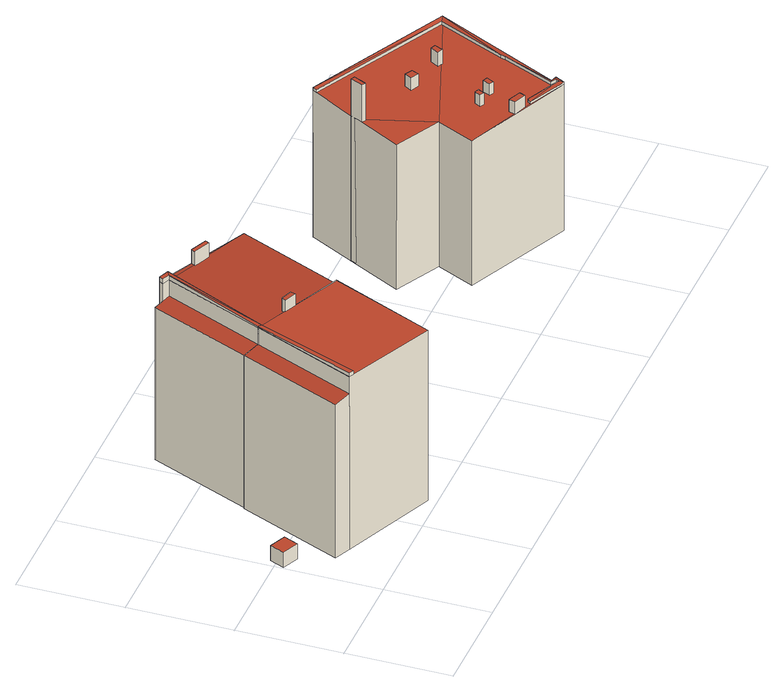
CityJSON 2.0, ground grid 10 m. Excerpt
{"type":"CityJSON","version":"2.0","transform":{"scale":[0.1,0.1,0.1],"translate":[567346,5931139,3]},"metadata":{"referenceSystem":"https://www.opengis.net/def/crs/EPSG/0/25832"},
"CityObjects":{
"building1":{"type":"Building","attributes":{"Grundfläche 2D":"2.720800","Grundhöhe NN":"3.726"},"geometry":[{"type":"Solid","lod":"3","boundaries":[[[[0,1,2,3]],[[4,5,3,2]],[[5,6,0,3]],[[6,7,1,0]],[[7,4,2,1]],[[7,6,5,4]]]],"semantics":{"surfaces":[{"type":"RoofSurface"},{"type":"WallSurface"},{"type":"GroundSurface"}],"values":[[0,1,1,1,1,2]]}}]},
"building2":{"type":"Building","attributes":{"Grundfläche 2D":"124.821975","Grundhöhe NN":"3.757"},"children":["building2-1"],"geometry":[{"type":"Solid","lod":"3","boundaries":[[[[8,9,10,11]],[[9,12,13,14,10]],[[15,16,17,18]],[[18,17,19,20]],[[15,18,20,21]],[[16,15,21,22]],[[9,8,16,22,23,12]],[[13,12,23,24]],[[19,17,11,10,14,13,24,25]],[[11,17,16,8]],[[25,24,23,22,21,20,19]]]],"semantics":{"surfaces":[{"type":"RoofSurface"},{"type":"WallSurface"},{"type":"GroundSurface"}],"values":[[0,0,0,1,1,1,1,1,1,1,2]]}}]},
"building2-1":{"type":"BuildingInstallation","parents":["building2"],"geometry":[{"type":"MultiSurface","lod":"3","boundaries":[[[26,27,28,29]],[[29,28,8,9]],[[26,29,9,10]],[[27,26,10,11]],[[28,27,11,8]]],"semantics":{"surfaces":[{"type":"RoofSurface"},{"type":"WallSurface"}],"values":[0,1,1,1,1]}}]},
"building3":{"type":"Building","attributes":{"Grundfläche 2D":"127.091911","Grundhöhe NN":"3.929"},"children":["building3-1","building3-2","building3-3"],"geometry":[{"type":"Solid","lod":"3","boundaries":[[[[30,31,32,33,34,35,36,37,38,39]],[[31,30,39,38,40,32]],[[41,32,40]],[[42,43,44,18,17]],[[36,35,34,33,17,45,46,37]],[[38,37,46,47]],[[40,38,47,48]],[[43,41,40,48,49]],[[41,43,42,32]],[[32,42,17,33]],[[49,50,44,43]],[[18,44,50,51]],[[17,18,51,45]],[[50,49,48,47,46,45,51]]]],"semantics":{"surfaces":[{"type":"RoofSurface"},{"type":"WallSurface"},{"type":"GroundSurface"}],"values":[[0,0,0,0,1,1,1,1,1,1,1,1,1,2]]}}]},
"building3-1":{"type":"BuildingInstallation","parents":["building3"],"geometry":[{"type":"MultiSurface","lod":"3","boundaries":[[[52,53,54,55]],[[55,54,35,36]],[[52,55,36,56]],[[53,52,56,57]],[[54,53,57,35]]],"semantics":{"surfaces":[{"type":"RoofSurface"},{"type":"WallSurface"}],"values":[0,1,1,1,1]}}]},
"building3-2":{"type":"BuildingInstallation","parents":["building3"],"geometry":[{"type":"MultiSurface","lod":"3","boundaries":[[[26,58,27]],[[59,58,26]],[[59,60,61,58]],[[33,34,26,27]],[[31,62,59,26,34]],[[62,40,60,59]],[[40,41,61,60]],[[41,32,58,61]],[[27,58,32,33]]],"semantics":{"surfaces":[{"type":"RoofSurface"},{"type":"WallSurface"}],"values":[0,0,0,1,1,1,1,1,1]}}]},
"building3-3":{"type":"BuildingInstallation","parents":["building3"],"geometry":[{"type":"MultiSurface","lod":"3","boundaries":[[[63,64,65,66,67,68]],[[69,66,65,64,70,30]],[[67,66,69,71]],[[72,63,68,67,71,39]],[[64,63,72,70]]],"semantics":{"surfaces":[{"type":"RoofSurface"},{"type":"WallSurface"}],"values":[0,1,1,1,1]}}]},
"building4":{"type":"Building","attributes":{"Grundfläche 2D":"205.284999","Grundhöhe NN":"4.256"},"children":["building4-1","building4-2","building4-3","building4-4","building4-5","building4-6"],"geometry":[{"type":"Solid","lod":"3","boundaries":[[[[73,74,75,76,77]],[[76,78,77]],[[79,80,75,74]],[[81,82,83,84]],[[83,85,84]],[[84,85,80,79]],[[86,87,81]],[[81,87,88,82]],[[89,87,86]],[[90,91,92,93,94,95,96,97,98]],[[92,93,92,91]],[[91,99,93,92]],[[100,101,102,103,104,105,106,96,95,94,93,107,108]],[[107,109,108]],[[102,101,110,111]],[[108,109,112,74,73,77]],[[102,111,80,85,103]],[[112,113,79,74]],[[113,114,84,79]],[[114,115,81,84]],[[115,116,86,81]],[[116,98,89,86]],[[87,89,98,97]],[[82,88,87,97,96,106]],[[106,105,83,82]],[[104,103,85,83,105]],[[111,110,75,80]],[[78,76,75,110,101,100]],[[100,108,77,78]],[[117,118,99,91,90,98,116,119,120]],[[93,99,118,121]],[[107,93,121,122]],[[123,112,109,107,122,124]],[[113,112,123,125]],[[114,113,125,126]],[[115,114,126,127]],[[116,115,127,119]],[[118,117,120,119,127,126,125,123,124,122,121]]]],"semantics":{"surfaces":[{"type":"RoofSurface"},{"type":"WallSurface"},{"type":"GroundSurface"}],"values":[[0,0,0,0,0,0,0,0,0,0,0,0,0,0,0,1,1,1,1,1,1,1,1,1,1,1,1,1,1,1,1,1,1,1,1,1,1,2]]}}]},
"building4-1":{"type":"BuildingInstallation","parents":["building4"],"geometry":[{"type":"MultiSurface","lod":"3","boundaries":[[[128,129,130,131]],[[131,130,132,133]],[[128,131,133,134]],[[129,128,134,135]],[[130,129,135,132]]],"semantics":{"surfaces":[{"type":"RoofSurface"},{"type":"WallSurface"}],"values":[0,1,1,1,1]}}]},
"building4-2":{"type":"BuildingInstallation","parents":["building4"],"geometry":[{"type":"MultiSurface","lod":"3","boundaries":[[[136,137,138,139]],[[139,138,140,141]],[[136,139,141,142]],[[137,136,142,143]],[[138,137,143,140]]],"semantics":{"surfaces":[{"type":"RoofSurface"},{"type":"WallSurface"}],"values":[0,1,1,1,1]}}]},
"building4-3":{"type":"BuildingInstallation","parents":["building4"],"geometry":[{"type":"MultiSurface","lod":"3","boundaries":[[[144,145,146,147]],[[147,146,148,149]],[[144,147,149,150]],[[145,144,150,151]],[[146,145,151,148]]],"semantics":{"surfaces":[{"type":"RoofSurface"},{"type":"WallSurface"}],"values":[0,1,1,1,1]}}]},
"building4-4":{"type":"BuildingInstallation","parents":["building4"],"geometry":[{"type":"MultiSurface","lod":"3","boundaries":[[[152,153,154,155]],[[94,156,153,152,157]],[[158,154,153,156,95]],[[158,159,155,154]],[[159,157,152,155]]],"semantics":{"surfaces":[{"type":"RoofSurface"},{"type":"WallSurface"}],"values":[0,1,1,1,1]}}]},
"building4-5":{"type":"BuildingInstallation","parents":["building4"],"geometry":[{"type":"MultiSurface","lod":"3","boundaries":[[[160,161,162,163,164,165]],[[166,167,168,163,162,161]],[[168,169,170,165,164,163]],[[170,171,160,165]],[[166,161,160,171]]],"semantics":{"surfaces":[{"type":"RoofSurface"},{"type":"WallSurface"}],"values":[0,1,1,1,1]}}]},
"building4-6":{"type":"BuildingInstallation","parents":["building4"],"geometry":[{"type":"MultiSurface","lod":"3","boundaries":[[[172,173,174,175,176,177]],[[178,179,174,173]],[[179,92,180,176,175,174]],[[180,90,181,177,176]],[[178,173,172,177,181,182,91]]],"semantics":{"surfaces":[{"type":"RoofSurface"},{"type":"WallSurface"}],"values":[0,1,1,1,1]}}]},
"building5":{"type":"Building","attributes":{"Grundfläche 2D":"1.581814","Grundhöhe NN":"4.472"},"geometry":[{"type":"Solid","lod":"3","boundaries":[[[[183,184,185,186]],[[187,188,186,185]],[[188,189,183,186]],[[189,190,184,183]],[[190,187,185,184]],[[190,189,188,187]]]],"semantics":{"surfaces":[{"type":"RoofSurface"},{"type":"WallSurface"},{"type":"GroundSurface"}],"values":[[0,1,1,1,1,2]]}}]},
"building6":{"type":"Building","attributes":{"Grundfläche 2D":"1.137822","Grundhöhe NN":"4.439"},"geometry":[{"type":"Solid","lod":"3","boundaries":[[[[191,192,193,194]],[[195,196,194,193]],[[196,197,191,194]],[[197,198,192,191]],[[198,195,193,192]],[[198,197,196,195]]]],"semantics":{"surfaces":[{"type":"RoofSurface"},{"type":"WallSurface"},{"type":"GroundSurface"}],"values":[[0,1,1,1,1,2]]}}]}
},
"vertices":[
[24,99,23],[8,106,23],[2,92,23],[18,85,23],[2,92,7],[18,85,7],[24,99,7],[8,106,7],
[45,47,191],[49,45,191],[90,144,191],[87,146,191],[136,8,188],[178,107,189],[130,127,190],[29,54,170],[45,47,173],[87,146,173],[71,153,170],[87,146,8],[71,153,8],[29,54,8],[45,47,8],[136,8,8],[178,107,8],[90,144,8],
[90,144,192],[87,146,192],[45,47,195],[49,45,195],
[158,230,188],[131,240,190],[128,242,190],[87,146,190],[90,144,190],[118,132,188],[130,127,188],[178,107,185],[221,207,185],[175,224,188],[123,249,190],[121,245,190],[128,242,173],[121,245,172],[112,249,170],[87,146,9],[178,107,9],[221,207,9],[123,249,9],[121,245,9],[112,249,9],[71,153,9],
[131,132,202],[120,136,202],[118,132,202],[130,127,202],[131,132,188],[120,136,188],
[128,242,195],[133,245,195],[123,249,195],[121,245,195],[133,245,189],
[176,226,203],[160,233,203],[158,230,203],[158,229,203],[174,222,203],[175,224,203],[158,229,188],[160,233,188],[174,222,188],[176,226,187],
[541,32,170],[544,31,170],[543,35,171],[542,36,171],[507,48,170],[509,51,171],[549,40,170],[544,38,171],[597,161,173],[562,95,171],[561,91,171],[543,42,170],[539,41,171],[462,231,171],[591,160,171],[591,159,171],[460,227,171],[439,188,167],[436,181,167],[438,175,167],[458,114,166],[537,141,167],[539,141,167],[591,159,168],[591,160,168],[460,227,168],[413,137,166],[509,51,168],[542,36,168],[543,39,168],[539,41,168],[540,43,168],[561,91,168],[562,95,168],[441,78,166],[507,48,168],[541,32,168],[543,35,168],[544,38,168],[544,31,168],[549,40,168],[543,42,168],[597,161,168],[462,231,168],[436,181,13],[413,137,13],[462,231,13],[460,227,13],[458,114,13],[441,78,13],[544,31,13],[541,32,13],[549,40,13],[543,42,13],[597,161,13],
[516,91,179],[511,93,179],[508,86,179],[512,84,179],[508,86,167],[512,84,167],[516,91,167],[511,93,167],
[497,92,179],[493,94,179],[490,88,179],[494,86,179],[490,88,167],[494,86,167],[497,92,167],[493,94,167],
[503,155,180],[496,159,180],[492,152,180],[500,148,180],[492,152,167],[500,148,167],[503,155,167],[496,159,167],
[533,142,182],[538,140,182],[542,148,182],[537,150,182],[538,140,167],[533,142,167],[542,148,168],[537,150,168],
[491,62,180],[489,56,180],[493,54,180],[501,51,180],[503,56,180],[503,57,180],[489,56,167],[493,54,167],[501,51,167],[503,56,167],[503,57,167],[491,62,167],
[436,181,206],[434,176,206],[437,174,206],[438,175,206],[443,186,206],[439,188,206],[434,176,167],[437,174,167],[443,186,167],[439,188,14],[436,181,14],
[597,56,30],[600,65,30],[586,71,30],[582,62,30],[586,71,15],[582,62,15],[597,56,15],[600,65,15],
[603,71,35],[588,78,35],[586,71,35],[600,65,35],[586,71,14],[600,65,14],[603,71,14],[588,78,14]
]}
